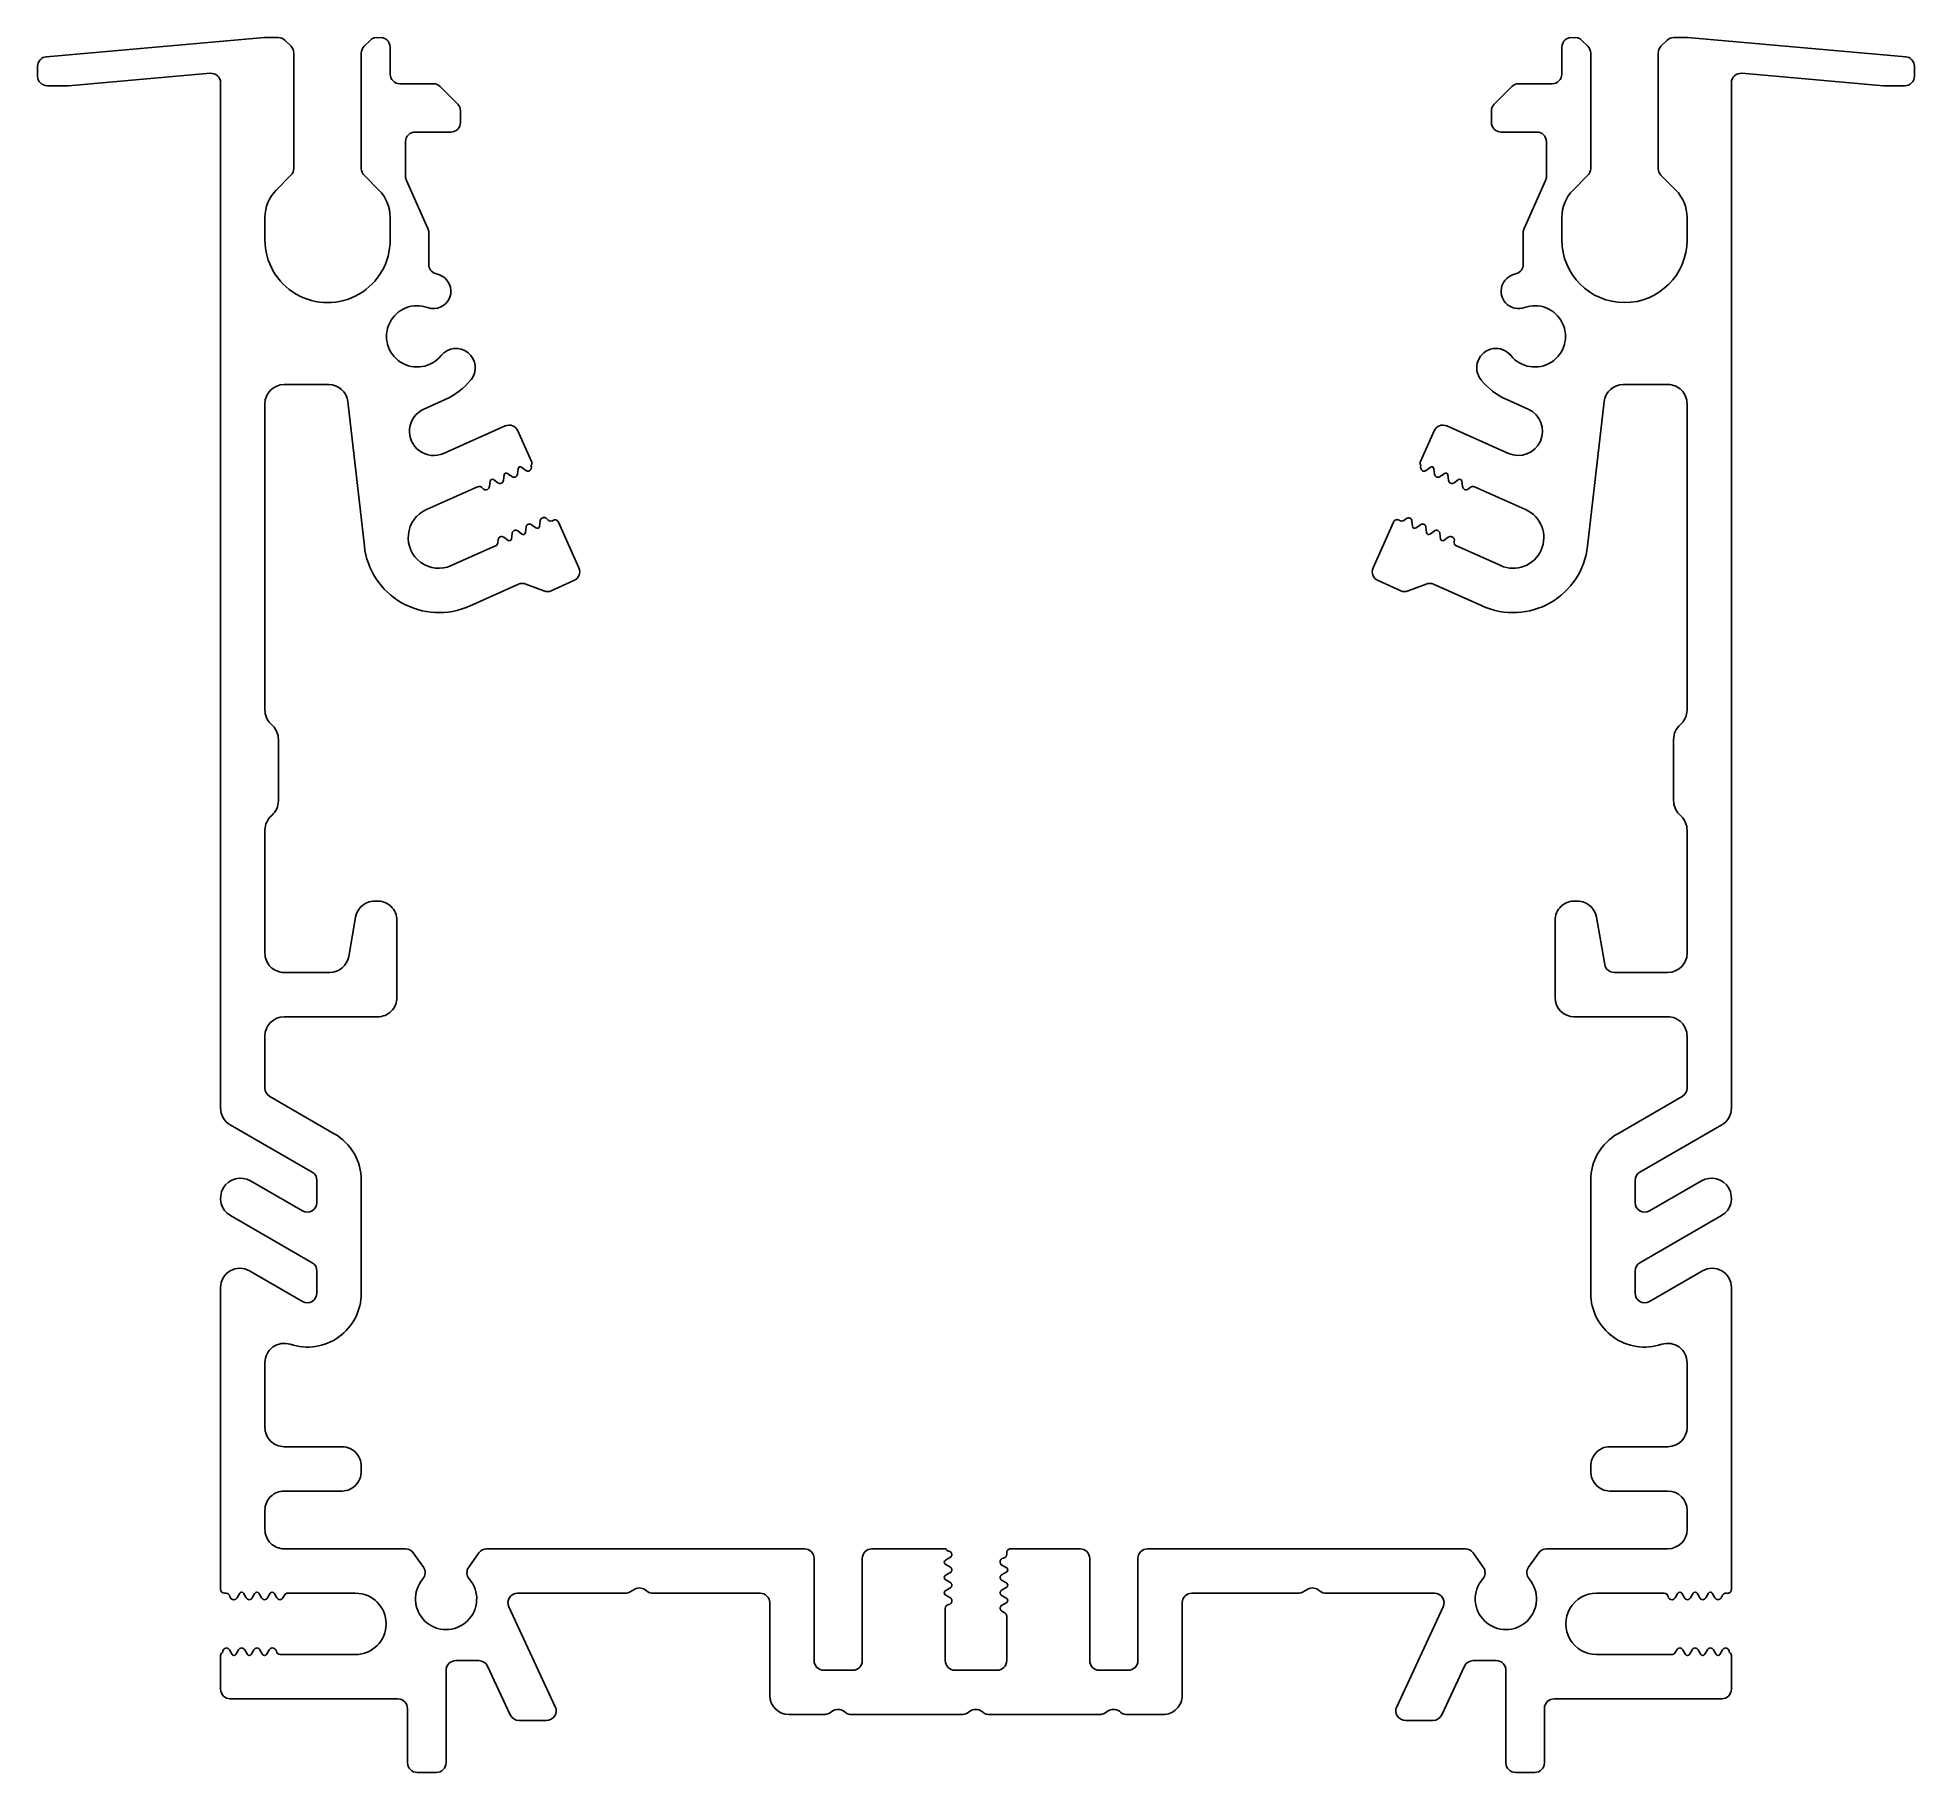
# Model space of a CAD drawing. Extents: x 5 to 102.4, y 4.2 to 94.2.
import ezdxf

# ---------------------------------------------------------------- set-up
doc = ezdxf.new("R2010")
doc.units = 0
doc.layers.get('0').update_dxf_attribs({"linetype": 'CONTINUOUS'})

msp = doc.modelspace()

# ---------------------------------------------------------------- linework, layer by layer
for p, q in [((5.447, 93.207), (16.769, 94.198)), ((16.812, 94.2), (17.483, 94.2)), ((17.837, 94.053), (18.145, 93.745)), ((21.937, 93.746), (22.244, 94.054)), ((23.29, 93.699), (23.29, 92.3)), ((84.09, 92.3), (84.09, 93.7)), ((85.137, 94.053), (85.444, 93.746)), ((89.237, 93.747), (89.544, 94.053)), ((89.897, 94.2), (90.568, 94.2)), ((90.612, 94.198), (101.934, 93.207)), ((4.99, 92.2), (4.99, 92.709)), ((18.29, 93.393), (18.29, 87.407)), ((21.79, 87.407), (21.79, 93.393)), ((85.59, 93.392), (85.59, 87.406)), ((89.09, 87.407), (89.09, 93.393)), ((102.39, 92.709), (102.39, 92.2)), ((6.551, 91.7), (5.49, 91.7)), ((13.947, 92.345), (6.595, 91.702)), ((14.49, 38.664), (14.49, 91.846)), ((23.79, 91.8), (25.533, 91.8)), ((25.887, 91.653), (26.794, 90.746)), ((80.587, 90.747), (81.494, 91.653)), ((81.848, 91.8), (83.59, 91.8)), ((92.89, 91.847), (92.89, 38.664)), ((100.786, 91.702), (93.434, 92.345)), ((101.89, 91.7), (100.829, 91.7)), ((26.94, 90.392), (26.94, 89.799)), ((80.44, 89.8), (80.44, 90.393)), ((24.09, 88.8), (24.09, 86.991)), ((26.44, 89.3), (24.59, 89.3)), ((82.79, 89.3), (80.94, 89.3)), ((83.29, 86.991), (83.29, 88.8)), ((18.143, 87.053), (17.378, 86.287)), ((22.704, 86.285), (21.937, 87.053)), ((24.133, 86.788), (25.247, 84.287)), ((82.133, 84.287), (83.247, 86.788)), ((85.444, 87.053), (84.676, 86.285)), ((90.006, 86.284), (89.236, 87.054)), ((22.704, 86.285), (22.704, 86.285)), ((16.79, 84.873), (16.79, 83.703)), ((23.29, 83.698), (23.29, 84.87)), ((84.09, 84.873), (84.09, 83.702)), ((90.59, 83.697), (90.59, 84.869)), ((25.29, 84.083), (25.29, 82.431)), ((82.09, 82.431), (82.09, 84.084)), ((20.098, 76.2), (17.79, 76.2)), ((20.098, 76.2), (20.098, 76.2)), ((89.59, 76.2), (87.282, 76.2)), ((16.79, 75.201), (16.79, 59.315)), ((21.949, 67.821), (21.092, 75.313)), ((26.149, 75.419), (25.038, 74.925)), ((82.344, 74.924), (81.229, 75.421)), ((86.289, 75.313), (85.431, 67.813)), ((90.59, 59.312), (90.59, 75.198)), ((26.059, 72.627), (29.257, 74.051)), ((78.124, 74.051), (81.321, 72.627)), ((29.917, 73.798), (30.627, 72.202)), ((76.753, 72.202), (77.463, 73.798)), ((28.474, 71.185), (28.445, 70.908)), ((28.881, 71.103), (28.656, 71.266)), ((29.199, 71.508), (29.17, 71.23)), ((29.606, 71.426), (29.382, 71.589)), ((29.924, 71.83), (29.895, 71.554)), ((29.924, 71.83), (29.924, 71.83)), ((30.332, 71.748), (30.107, 71.912)), ((77.274, 71.912), (77.049, 71.748)), ((77.274, 71.912), (77.274, 71.912)), ((77.486, 71.554), (77.456, 71.83)), ((77.999, 71.589), (77.773, 71.425)), ((78.211, 71.231), (78.182, 71.507)), ((78.724, 71.266), (78.499, 71.102)), ((78.936, 70.908), (78.907, 71.185)), ((27.826, 70.896), (25.169, 69.713)), ((79.356, 70.876), (79.224, 70.78)), ((82.214, 69.712), (79.555, 70.896)), ((75.893, 69.152), (76.025, 69.249)), ((29.18, 68.28), (29.405, 68.116)), ((29.588, 68.198), (29.617, 68.474)), ((29.906, 68.602), (30.13, 68.439)), ((30.313, 68.52), (30.342, 68.798)), ((30.631, 68.926), (30.856, 68.762)), ((31.038, 68.843), (31.067, 69.12)), ((31.686, 69.132), (31.679, 69.098)), ((32.025, 69.063), (33.082, 66.688)), ((74.298, 66.688), (75.356, 69.064)), ((76.313, 69.12), (76.342, 68.844)), ((76.525, 68.762), (76.75, 68.926)), ((76.525, 68.762), (76.525, 68.762)), ((77.038, 68.797), (77.067, 68.52)), ((77.25, 68.439), (77.476, 68.603)), ((77.763, 68.474), (77.792, 68.198)), ((77.975, 68.116), (78.2, 68.28)), ((26.461, 66.805), (28.757, 67.828)), ((28.875, 67.989), (28.892, 68.152)), ((78.623, 67.828), (80.917, 66.806)), ((29.95, 65.841), (27.398, 64.705)), ((31.265, 65.492), (30.332, 65.851)), ((32.829, 66.028), (31.648, 65.502)), ((75.733, 65.502), (74.552, 66.028)), ((77.049, 65.851), (76.115, 65.492)), ((77.049, 65.851), (77.049, 65.851)), ((79.983, 64.705), (77.432, 65.84)), ((17.083, 58.607), (17.083, 58.607)), ((17.083, 58.607), (17.197, 58.493)), ((17.49, 57.784), (17.49, 54.612)), ((89.89, 54.616), (89.89, 57.787)), ((90.298, 53.792), (90.183, 53.907)), ((16.79, 53.087), (16.79, 46.701)), ((90.59, 46.698), (90.59, 53.084)), ((21.136, 46.526), (21.497, 48.573)), ((23.643, 48.4), (23.643, 44.4)), ((83.738, 44.4), (83.738, 48.4)), ((85.884, 48.573), (86.317, 46.114)), ((17.79, 45.7), (17.79, 45.7)), ((17.79, 45.7), (20.151, 45.7)), ((86.81, 45.7), (86.81, 45.7)), ((86.81, 45.7), (89.59, 45.7)), ((22.642, 43.4), (17.79, 43.4)), ((89.59, 43.4), (84.737, 43.4)), ((16.79, 42.401), (16.79, 39.704)), ((90.59, 39.702), (90.59, 42.398)), ((17.04, 39.27), (20.391, 37.336)), ((86.991, 37.336), (90.34, 39.27)), ((19.241, 35.344), (14.989, 37.798)), ((92.389, 37.797), (88.141, 35.344)), ((16.049, 34.886), (18.739, 33.333)), ((19.49, 33.764), (19.49, 34.91)), ((21.79, 34.911), (21.79, 29.066)), ((85.59, 29.066), (85.59, 34.911)), ((87.89, 34.912), (87.89, 33.767)), ((88.639, 33.332), (91.331, 34.886)), ((19.241, 30.643), (15.01, 33.086)), ((92.371, 33.086), (88.141, 30.645)), ((15.992, 30.219), (18.739, 28.633)), ((19.49, 29.064), (19.49, 30.21)), ((87.89, 30.212), (87.89, 29.067)), ((88.639, 28.632), (91.392, 30.221)), ((14.49, 13.7), (14.49, 29.354)), ((92.89, 29.354), (92.89, 13.7)), ((16.79, 25.462), (16.79, 22.101)), ((90.59, 22.098), (90.59, 25.459)), ((17.79, 21.1), (20.791, 21.1)), ((86.591, 21.1), (89.59, 21.1)), ((20.79, 18.8), (17.792, 18.8)), ((89.592, 18.8), (86.59, 18.8)), ((16.79, 17.801), (16.79, 16.801)), ((90.59, 16.798), (90.59, 17.798)), ((17.79, 15.8), (17.79, 15.8)), ((17.79, 15.8), (24.085, 15.8)), ((24.491, 15.589), (25.014, 14.854)), ((27.366, 14.854), (27.889, 15.589)), ((28.297, 15.8), (44.791, 15.8)), ((48.291, 15.8), (52.045, 15.8)), ((55.283, 15.518), (55.283, 15.6)), ((55.483, 15.8), (59.091, 15.8)), ((62.591, 15.8), (79.085, 15.8)), ((79.491, 15.589), (80.015, 14.853)), ((82.366, 14.854), (82.889, 15.589)), ((83.297, 15.8), (89.59, 15.8)), ((45.29, 15.3), (45.29, 10)), ((47.79, 9.999), (47.79, 15.3)), ((52.097, 15.006), (52.34, 14.866)), ((52.34, 15.346), (52.099, 15.206)), ((55.283, 14.809), (55.039, 14.95)), ((59.59, 15.3), (59.59, 10)), ((62.09, 9.999), (62.09, 15.3)), ((35.978, 13.705), (35.738, 13.567)), ((35.978, 13.705), (35.978, 13.705)), ((52.34, 14.552), (52.098, 14.412)), ((52.098, 14.212), (52.098, 14.212)), ((52.098, 14.212), (52.34, 14.072)), ((52.339, 13.758), (52.098, 13.618)), ((55.283, 14.015), (55.04, 14.155)), ((55.04, 13.675), (55.282, 13.815)), ((55.041, 14.47), (55.283, 14.609)), ((70.903, 13.705), (70.663, 13.567)), ((70.903, 13.705), (70.903, 13.705)), ((14.773, 13.5), (14.69, 13.5)), ((15.481, 13.5), (15.342, 13.259)), ((15.82, 13.259), (15.681, 13.499)), ((16.275, 13.5), (16.135, 13.259)), ((16.614, 13.259), (16.475, 13.499)), ((17.069, 13.5), (16.929, 13.259)), ((17.408, 13.259), (17.269, 13.499)), ((17.804, 13.4), (17.723, 13.259)), ((17.804, 13.4), (17.804, 13.4)), ((21.493, 13.5), (17.979, 13.5)), ((29.444, 12.788), (31.859, 7.611)), ((35.488, 13.5), (29.899, 13.5)), ((42.492, 13.5), (36.968, 13.5)), ((42.99, 8.2), (42.99, 12.999)), ((52.098, 13.418), (52.341, 13.278)), ((52.098, 12.709), (52.098, 10)), ((55.283, 13.221), (55.04, 13.362)), ((55.04, 12.882), (55.283, 13.022)), ((64.39, 13), (64.39, 8.2)), ((70.413, 13.5), (64.892, 13.5)), ((77.485, 13.5), (71.893, 13.5)), ((75.522, 7.611), (77.936, 12.788)), ((89.404, 13.5), (85.893, 13.5)), ((90.112, 13.5), (89.973, 13.259)), ((90.451, 13.259), (90.312, 13.499)), ((90.906, 13.5), (90.767, 13.259)), ((91.245, 13.259), (91.106, 13.499)), ((91.7, 13.5), (91.56, 13.259)), ((92.039, 13.259), (91.9, 13.499)), ((92.436, 13.4), (92.354, 13.258)), ((92.436, 13.4), (92.436, 13.4)), ((55.183, 12.486), (55.039, 12.568)), ((55.283, 10), (55.283, 12.312)), ((14.49, 8.518), (14.49, 10.264)), ((14.945, 10.559), (15.084, 10.318)), ((15.284, 10.318), (15.424, 10.559)), ((15.284, 10.318), (15.284, 10.318)), ((15.739, 10.558), (15.878, 10.318)), ((16.078, 10.317), (16.217, 10.56)), ((16.533, 10.558), (16.671, 10.318)), ((16.871, 10.318), (17.011, 10.559)), ((16.871, 10.318), (16.871, 10.318)), ((17.581, 10.318), (21.49, 10.318)), ((27.89, 10), (26.692, 10)), ((80.692, 10), (79.494, 10)), ((85.89, 10.318), (89.8, 10.318)), ((89.973, 10.418), (90.054, 10.559)), ((89.973, 10.418), (89.973, 10.418)), ((90.37, 10.558), (90.509, 10.318)), ((90.709, 10.318), (90.848, 10.559)), ((90.709, 10.318), (90.709, 10.318)), ((91.164, 10.558), (91.303, 10.318)), ((91.503, 10.318), (91.642, 10.559)), ((91.503, 10.318), (91.503, 10.318)), ((91.958, 10.558), (92.096, 10.318)), ((92.296, 10.317), (92.436, 10.559)), ((92.89, 10.264), (92.89, 8.518)), ((26.19, 9.5), (26.19, 4.7)), ((29.518, 7.189), (28.342, 9.711)), ((45.79, 9.5), (47.29, 9.5)), ((52.598, 9.5), (52.598, 9.5)), ((52.598, 9.5), (54.783, 9.5)), ((60.09, 9.5), (60.09, 9.5)), ((60.09, 9.5), (61.59, 9.5)), ((79.039, 9.711), (77.862, 7.188)), ((81.19, 4.7), (81.19, 9.499)), ((23.692, 8.018), (14.99, 8.018)), ((92.39, 8.018), (83.692, 8.018)), ((24.19, 4.7), (24.19, 7.517)), ((31.405, 6.9), (29.971, 6.9)), ((45.798, 7.2), (43.988, 7.2)), ((46.291, 7.406), (46.049, 7.266)), ((52.948, 7.2), (47.279, 7.2)), ((53.441, 7.406), (53.199, 7.266)), ((60.098, 7.2), (54.429, 7.2)), ((60.591, 7.406), (60.349, 7.266)), ((63.388, 7.2), (61.579, 7.2)), ((77.409, 6.9), (75.975, 6.9)), ((83.19, 7.518), (83.19, 4.7)), ((25.69, 4.2), (24.69, 4.2)), ((82.69, 4.2), (81.69, 4.2))]:
    msp.add_line(p, q)
for centre, radius, start, end in [((16.812, 93.7), 0.5, 90, 94.97938), ((17.483, 93.7), 0.5, 44.96045, 90), ((17.79, 93.393), 0.5, 0, 44.88277), ((22.29, 93.393), 0.5, 134.99977, 179.95235), ((22.597, 93.7), 0.5, 78.87832, 134.91), ((22.79, 93.7), 0.5, 359.91796, 101.12168), ((84.59, 93.7), 0.5, 78.87832, 179.91796), ((84.783, 93.7), 0.5, 44.91031, 101.12168), ((85.09, 93.393), 0.5, 359.95237, 45.00023), ((89.59, 93.393), 0.5, 134.88301, 180.00001), ((89.897, 93.7), 0.5, 90, 134.96069), ((90.568, 93.7), 0.5, 84.97938, 90), ((5.49, 92.709), 0.5, 95, 180.00012), ((101.89, 92.709), 0.5, 0, 85), ((5.49, 92.2), 0.5, 180, 269.97291), ((6.551, 92.2), 0.5, 269.97291, 275), ((13.99, 91.847), 0.5, 359.92187, 94.9534), ((23.79, 92.3), 0.5, 180, 270), ((25.533, 91.3), 0.5, 44.99999, 89.96131), ((81.847, 91.3), 0.5, 89.96131, 135.00001), ((83.59, 92.3), 0.5, 270, 0), ((93.39, 91.847), 0.5, 84.95341, 179.92187), ((100.829, 92.2), 0.5, 265, 269.97291), ((101.89, 92.2), 0.5, 269.97291, 0.00012), ((26.44, 90.393), 0.5, 359.94957, 44.9418), ((80.94, 90.393), 0.5, 134.94182, 179.94957), ((26.44, 89.8), 0.5, 270, 359.94957), ((80.94, 89.8), 0.5, 179.94957, 270), ((24.59, 88.8), 0.5, 89.97238, 180), ((82.79, 88.8), 0.5, 360, 89.97238), ((17.79, 87.407), 0.5, 314.87893, 0.00001), ((22.29, 87.407), 0.5, 179.95235, 225.00009), ((24.59, 86.991), 0.5, 180, 204.00003), ((82.79, 86.991), 0.5, 335.99998, 360), ((85.09, 87.407), 0.5, 314.99991, 359.95237), ((89.59, 87.407), 0.5, 180, 224.87869), ((18.79, 84.871), 2, 134.93771, 179.93682), ((21.29, 84.871), 2, 359.95898, 45.00009), ((86.09, 84.871), 2, 134.99997, 179.95898), ((88.59, 84.871), 2, 359.93682, 44.93747), ((24.79, 84.083), 0.5, 359.95074, 24.00003), ((82.59, 84.083), 0.5, 155.99997, 179.95073), ((20.04, 83.7), 3.25, 179.95044, 359.96782), ((87.34, 83.7), 3.25, 179.96782, 359.95044), ((25.542, 81.04), 0.9, 250, 70), ((25.79, 82.431), 0.5, 180, 253.57402), ((24.69, 78.7), 3.39, 70, 73.57402), ((81.839, 81.04), 0.9, 110, 290), ((82.69, 78.7), 3.39, 106.42598, 110), ((81.59, 82.431), 0.5, 286.42598, 360), ((24.69, 78.7), 1.59, 70, 321.09892), ((82.69, 78.7), 1.59, 218.90108, 110), ((26.706, 77.073), 1, 321.09892, 141.09892), ((80.675, 77.073), 1, 38.90108, 218.90108), ((17.79, 75.2), 1, 90, 179.91065), ((20.098, 75.2), 1, 6.52614, 90), ((24.69, 78.7), 3.59, 293.97589, 321.09892), ((82.69, 78.7), 3.59, 218.90108, 245.97583), ((87.282, 75.2), 1, 90, 173.47386), ((89.59, 75.2), 1, 359.91065, 90), ((25.548, 73.776), 1.257, 113.96176, 294.00001), ((29.46, 73.594), 0.5, 23.99998, 114.00001), ((77.92, 73.594), 0.5, 65.99999, 156.00003), ((81.832, 73.776), 1.257, 245.99999, 65.96171), ((30.445, 72.121), 0.2, 319.8248, 24.00001), ((76.936, 72.121), 0.2, 156.00002, 220.1752), ((28.589, 71.173), 0.115, 54, 174.00023), ((28.999, 71.264), 0.2, 233.88722, 289.56372), ((28.971, 71.252), 0.2, 298.43628, 353.86796), ((29.314, 71.495), 0.115, 53.82654, 173.88907), ((29.724, 71.587), 0.2, 233.86129, 289.56372), ((29.696, 71.574), 0.2, 298.43628, 354.00023), ((30.039, 71.818), 0.115, 53.99976, 174.00023), ((30.449, 71.91), 0.2, 233.99969, 289.56372), ((30.421, 71.897), 0.2, 298.43628, 28.1752), ((76.959, 71.897), 0.2, 151.8248, 241.56372), ((76.931, 71.91), 0.2, 250.43628, 306.00031), ((77.342, 71.818), 0.115, 5.99985, 126.00031), ((77.684, 71.574), 0.2, 185.99977, 241.56372), ((77.656, 71.587), 0.2, 250.43628, 305.86083), ((78.067, 71.495), 0.115, 5.8894, 125.82608), ((78.41, 71.252), 0.2, 185.86826, 241.56372), ((78.381, 71.264), 0.2, 250.43628, 305.88713), ((78.792, 71.173), 0.115, 5.99982, 126), ((27.907, 70.713), 0.2, 31.85246, 114.00001), ((28.245, 70.928), 0.2, 213.08395, 298.79806), ((28.246, 70.929), 0.2, 298.43628, 354.00023), ((79.135, 70.929), 0.2, 185.99977, 241.56372), ((79.106, 70.941), 0.2, 250.43628, 305.99976), ((79.473, 70.713), 0.2, 65.99999, 125.82686), ((25.815, 68.259), 1.591, 113.9452, 293.95302), ((31.266, 69.099), 0.2, 118.43628, 173.94397), ((31.267, 69.1), 0.2, 33.08395, 118.79806), ((31.605, 69.315), 0.2, 211.85246, 294.00029), ((31.842, 68.982), 0.2, 23.84595, 144.60304), ((75.542, 68.99), 0.2, 53.97309, 158.25501), ((76.142, 69.087), 0.2, 70.43628, 125.90988), ((76.114, 69.099), 0.2, 5.94428, 61.56372), ((81.565, 68.259), 1.591, 245.95303, 65.94517), ((29.091, 68.131), 0.2, 118.43628, 173.87072), ((29.063, 68.118), 0.2, 53.92643, 109.56372), ((29.473, 68.21), 0.115, 234, 354.00023), ((29.816, 68.453), 0.2, 118.43628, 174.00023), ((29.788, 68.441), 0.2, 53.81376, 109.56372), ((30.198, 68.533), 0.115, 233.94212, 353.99985), ((30.541, 68.776), 0.2, 118.43628, 173.83278), ((30.513, 68.764), 0.2, 53.99969, 109.56372), ((30.924, 68.855), 0.115, 233.99983, 353.80752), ((75.776, 69.315), 0.2, 234.4967, 305.87964), ((76.457, 68.855), 0.115, 185.80783, 306.00031), ((76.867, 68.764), 0.2, 70.43628, 126.00031), ((76.839, 68.776), 0.2, 5.83312, 61.56372), ((77.182, 68.533), 0.115, 186.00015, 305.94165), ((77.593, 68.441), 0.2, 70.43628, 125.8133), ((77.564, 68.453), 0.2, 5.99977, 61.56372), ((77.907, 68.21), 0.115, 185.99982, 306), ((78.318, 68.118), 0.2, 70.43628, 125.92638), ((78.319, 68.118), 0.2, 345.08395, 70.79806), ((25.815, 68.259), 3.891, 186.47139, 293.99999), ((28.676, 68.011), 0.2, 293.93332, 353.91425), ((78.704, 68.011), 0.2, 163.85246, 245.93333), ((81.565, 68.259), 3.891, 246.00001, 353.4191), ((32.625, 66.485), 0.5, 293.99406, 24.00004), ((74.755, 66.485), 0.5, 155.99996, 245.99404), ((30.152, 65.384), 0.5, 68.99994, 113.91552), ((31.444, 65.959), 0.5, 248.99993, 294.00003), ((75.936, 65.959), 0.5, 245.99997, 291.00007), ((77.228, 65.384), 0.5, 65.91554, 111.00007), ((17.79, 59.314), 1, 179.91065, 225.00093), ((16.49, 57.785), 1, 359.89021, 45.00093), ((90.89, 57.794), 1, 130.69931, 180.38018), ((89.59, 59.314), 1, 310.38275, 359.91065), ((16.49, 54.605), 1, 310.69931, 0.38018), ((90.89, 54.614), 1, 179.89021, 225), ((17.79, 53.085), 1, 130.38275, 179.91065), ((89.59, 53.085), 1, 359.91065, 44.93202), ((22.482, 48.4), 1, 85.38556, 170.00002), ((22.643, 48.4), 1, 360, 94.61444), ((84.738, 48.4), 1, 85.38556, 180), ((84.899, 48.4), 1, 9.99999, 94.61444), ((17.79, 46.7), 1, 179.91065, 270), ((20.151, 46.7), 1, 270, 350.00003), ((86.81, 46.2), 0.5, 189.92308, 270), ((89.59, 46.7), 1, 270, 359.91065), ((22.643, 44.4), 1, 269.93651, 0), ((84.738, 44.4), 1, 180, 269.93651), ((17.79, 42.4), 1, 90, 179.91065), ((89.59, 42.4), 1, 359.91065, 90), ((17.29, 39.703), 0.5, 179.87364, 239.92654), ((90.09, 39.703), 0.5, 299.92655, 359.87364), ((15.49, 38.664), 1, 180, 239.93227), ((91.89, 38.664), 1, 299.9323, 0), ((18.99, 34.911), 2.8, 360, 59.98644), ((88.39, 34.911), 2.8, 119.98646, 180), ((18.99, 34.911), 0.5, 359.85928, 59.91986), ((88.39, 34.911), 0.5, 119.91988, 179.85928), ((15.529, 33.986), 1.039, 60.00002, 240), ((91.851, 33.986), 1.039, 300, 119.99998), ((18.99, 33.766), 0.5, 239.84077, 359.85928), ((88.39, 33.766), 0.5, 179.85928, 299.84071), ((15.49, 29.354), 1, 59.88997, 180), ((18.99, 30.211), 0.5, 359.85928, 59.85324), ((88.39, 30.211), 0.5, 119.85326, 179.85928), ((91.89, 29.354), 1, 0, 119.88988), ((18.99, 29.066), 2.8, 251.59152, 0), ((18.99, 29.066), 0.5, 239.89879, 359.85928), ((88.39, 29.066), 2.8, 180, 288.40848), ((88.39, 29.066), 0.5, 179.85928, 299.8987), ((17.79, 25.46), 1, 71.59152, 179.91065), ((89.59, 25.46), 1, 359.91065, 108.40848), ((17.79, 22.1), 1, 179.91065, 270), ((89.59, 22.1), 1, 270, 359.91065), ((20.79, 20.1), 1, 351.37307, 89.9362), ((86.59, 20.1), 1, 89.9362, 188.62693), ((20.79, 19.8), 1, 270, 8.62693), ((86.59, 19.8), 1, 171.37307, 270), ((17.79, 17.8), 1, 89.87714, 179.91065), ((89.59, 17.8), 1, 359.91065, 89.8771), ((17.79, 16.8), 1, 179.91065, 270), ((89.59, 16.8), 1, 270, 359.91065), ((24.084, 15.3), 0.5, 35.40795, 89.8895), ((28.297, 15.3), 0.5, 89.8895, 144.59205), ((44.79, 15.3), 0.5, 0, 89.8895), ((48.29, 15.3), 0.5, 89.8895, 180), ((52.044, 15.6), 0.2, 25.55384, 89.82529), ((52.24, 15.487), 0.2, 4.66079, 94.44616), ((55.483, 15.6), 0.2, 89.82529, 180), ((59.09, 15.3), 0.5, 0, 89.8895), ((62.59, 15.3), 0.5, 89.8895, 180), ((79.084, 15.3), 0.5, 35.40795, 89.8895), ((83.297, 15.3), 0.5, 89.8895, 144.59205), ((24.607, 14.564), 0.5, 319.24935, 35.40799), ((27.774, 14.564), 0.5, 144.54238, 220.75065), ((52.156, 15.106), 0.115, 119.64236, 239.73067), ((52.24, 15.519), 0.2, 300.00013, 355.33921), ((52.24, 14.693), 0.2, 4.66079, 59.99987), ((52.24, 14.725), 0.2, 299.88113, 355.33921), ((55.14, 15.122), 0.2, 98.90639, 184.74423), ((55.14, 15.122), 0.2, 184.66079, 239.70619), ((55.083, 15.518), 0.2, 277.66072, 359.98243), ((55.225, 14.709), 0.115, 300.00013, 59.99987), ((79.607, 14.564), 0.5, 319.24935, 35.3583), ((82.774, 14.564), 0.5, 144.59205, 220.75065), ((14.69, 13.7), 0.2, 180, 270), ((26.19, 13.2), 1.59, 139.24935, 40.75065), ((36.228, 13.272), 0.5, 44.49863, 120.00051), ((52.156, 14.312), 0.115, 119.89889, 240.0012), ((52.24, 13.932), 0.2, 299.71327, 355.33921), ((52.24, 13.899), 0.2, 4.66079, 60.0012), ((55.14, 14.296), 0.2, 119.77632, 175.33921), ((55.14, 14.328), 0.2, 184.66079, 239.99987), ((55.14, 13.502), 0.2, 120.00013, 175.33921), ((55.225, 13.915), 0.115, 299.74332, 59.63287), ((71.153, 13.272), 0.5, 44.49863, 120.00032), ((81.19, 13.2), 1.59, 139.24935, 40.75065), ((92.69, 13.691), 0.2, 257.9664, 2.41065), ((14.772, 13.3), 0.2, 7.85246, 89.70725), ((15.167, 13.359), 0.2, 189.08395, 274.79806), ((15.169, 13.359), 0.2, 274.43628, 329.99996), ((15.581, 13.442), 0.115, 29.69923, 149.72698), ((15.993, 13.359), 0.2, 210.00004, 265.56372), ((15.962, 13.359), 0.2, 274.43628, 329.99996), ((16.375, 13.442), 0.115, 29.84132, 149.62584), ((16.787, 13.359), 0.2, 210.00004, 265.56372), ((16.756, 13.359), 0.2, 274.43628, 329.99996), ((17.168, 13.442), 0.115, 29.6221, 149.8517), ((17.581, 13.359), 0.2, 210.00004, 265.56372), ((17.55, 13.359), 0.2, 274.43628, 330.0008), ((17.978, 13.3), 0.2, 89.70725, 150.0008), ((21.49, 11.909), 1.591, 269.99998, 89.8962), ((29.897, 13), 0.5, 89.81487, 205.00001), ((35.488, 14), 0.5, 270, 300.00051), ((36.916, 13.997), 0.5, 228.45191, 275.96202), ((42.49, 13), 0.5, 359.92313, 89.81485), ((52.156, 13.518), 0.115, 120.00013, 239.99987), ((52.298, 12.709), 0.2, 97.66072, 179.98243), ((52.24, 13.105), 0.2, 278.90639, 4.74423), ((52.24, 13.105), 0.2, 4.66079, 59.76769), ((55.14, 13.535), 0.2, 184.66079, 239.89773), ((55.14, 12.708), 0.2, 119.9988, 175.33921), ((55.14, 12.741), 0.2, 184.66079, 239.71889), ((55.225, 13.122), 0.115, 299.99934, 59.87064), ((64.89, 13), 0.5, 89.81487, 179.92313), ((70.413, 14), 0.5, 270, 300.00032), ((71.841, 13.997), 0.5, 228.45191, 275.96202), ((77.483, 13), 0.5, 334.99999, 89.81485), ((85.89, 11.909), 1.591, 89.8962, 270), ((89.403, 13.3), 0.2, 7.85246, 89.70725), ((89.799, 13.359), 0.2, 189.08395, 274.79806), ((89.8, 13.359), 0.2, 274.43628, 329.99996), ((90.212, 13.442), 0.115, 29.85183, 149.62155), ((90.624, 13.359), 0.2, 210.00004, 265.56372), ((90.594, 13.359), 0.2, 274.43628, 329.99996), ((91.006, 13.442), 0.115, 29.62638, 149.8412), ((91.418, 13.359), 0.2, 210.00004, 265.56372), ((91.387, 13.359), 0.2, 274.43628, 329.99996), ((91.8, 13.442), 0.115, 29.7273, 149.69886), ((92.212, 13.359), 0.2, 210.00004, 265.56372), ((92.181, 13.359), 0.2, 274.43628, 329.85332), ((92.609, 13.3), 0.2, 78.4967, 150.0008), ((55.083, 12.312), 0.2, 359.98243, 59.99965), ((14.69, 10.264), 0.2, 115.8248, 180.00002), ((14.803, 10.459), 0.2, 94.43628, 184.1752), ((14.772, 10.459), 0.2, 30.00004, 85.56372), ((15.184, 10.375), 0.115, 209.87859, 329.99996), ((15.596, 10.459), 0.2, 94.43628, 149.76278), ((15.565, 10.459), 0.2, 29.74396, 85.56372), ((15.978, 10.375), 0.115, 210.00004, 329.82353), ((16.39, 10.459), 0.2, 94.43628, 149.69263), ((16.359, 10.459), 0.2, 29.83334, 85.56372), ((16.771, 10.375), 0.115, 210.00004, 329.99996), ((17.184, 10.459), 0.2, 94.43628, 149.83896), ((17.185, 10.459), 0.2, 9.08395, 94.79806), ((17.581, 10.518), 0.2, 187.85246, 270), ((26.69, 9.5), 0.5, 89.82799, 179.95577), ((27.888, 9.5), 0.5, 25.00001, 89.82799), ((45.79, 10), 0.5, 179.93729, 270), ((47.29, 10), 0.5, 269.99988, 359.94601), ((52.598, 10), 0.5, 179.98889, 270), ((54.783, 10), 0.5, 270, 359.98889), ((60.09, 10), 0.5, 179.94601, 270), ((61.59, 10), 0.5, 270, 359.93729), ((79.492, 9.5), 0.5, 89.82799, 154.99999), ((80.69, 9.5), 0.5, 359.95577, 89.82799), ((89.8, 10.518), 0.2, 269.99998, 330.00063), ((90.228, 10.459), 0.2, 94.43628, 150.00063), ((90.197, 10.459), 0.2, 29.83902, 85.56372), ((90.609, 10.375), 0.115, 210.00004, 329.99996), ((91.021, 10.459), 0.2, 94.43628, 149.83327), ((90.99, 10.459), 0.2, 29.69403, 85.56372), ((91.403, 10.375), 0.115, 209.82492, 329.99996), ((91.815, 10.459), 0.2, 94.43628, 149.74388), ((91.784, 10.459), 0.2, 29.76285, 85.56372), ((92.196, 10.375), 0.115, 210.00004, 329.8785), ((92.609, 10.459), 0.2, 94.43628, 149.99996), ((92.578, 10.459), 0.2, 355.8248, 85.56372), ((92.69, 10.264), 0.2, 0, 64.1752), ((14.99, 8.518), 0.5, 180, 270), ((23.69, 7.518), 0.5, 359.95155, 89.7935), ((43.99, 8.2), 1, 180, 269.8718), ((63.39, 8.2), 1, 269.8718, 0), ((83.69, 7.518), 0.5, 89.79352, 179.95155), ((92.39, 8.518), 0.5, 270, 0.00002), ((29.971, 7.4), 0.5, 204.90678, 270.0001), ((31.405, 7.4), 0.5, 270, 25.00001), ((45.8, 7.7), 0.5, 269.81869, 299.80478), ((46.54, 6.972), 0.5, 44.49863, 119.86628), ((47.228, 7.697), 0.5, 228.47753, 275.79902), ((52.95, 7.7), 0.5, 269.81869, 299.80314), ((53.69, 6.972), 0.5, 44.49863, 119.86651), ((54.378, 7.697), 0.5, 228.47753, 275.79902), ((60.1, 7.7), 0.5, 269.81869, 299.80348), ((60.84, 6.972), 0.5, 44.49863, 119.86821), ((61.528, 7.697), 0.5, 228.47753, 275.79902), ((75.975, 7.4), 0.5, 154.99999, 270.0001), ((77.409, 7.4), 0.5, 270, 334.90677), ((24.69, 4.7), 0.5, 180, 270.0002), ((25.69, 4.7), 0.5, 270, 0), ((81.69, 4.7), 0.5, 180, 270.0002), ((82.69, 4.7), 0.5, 270, 0)]:
    msp.add_arc(centre, radius, start, end)

doc.saveas('drawing.dxf')
